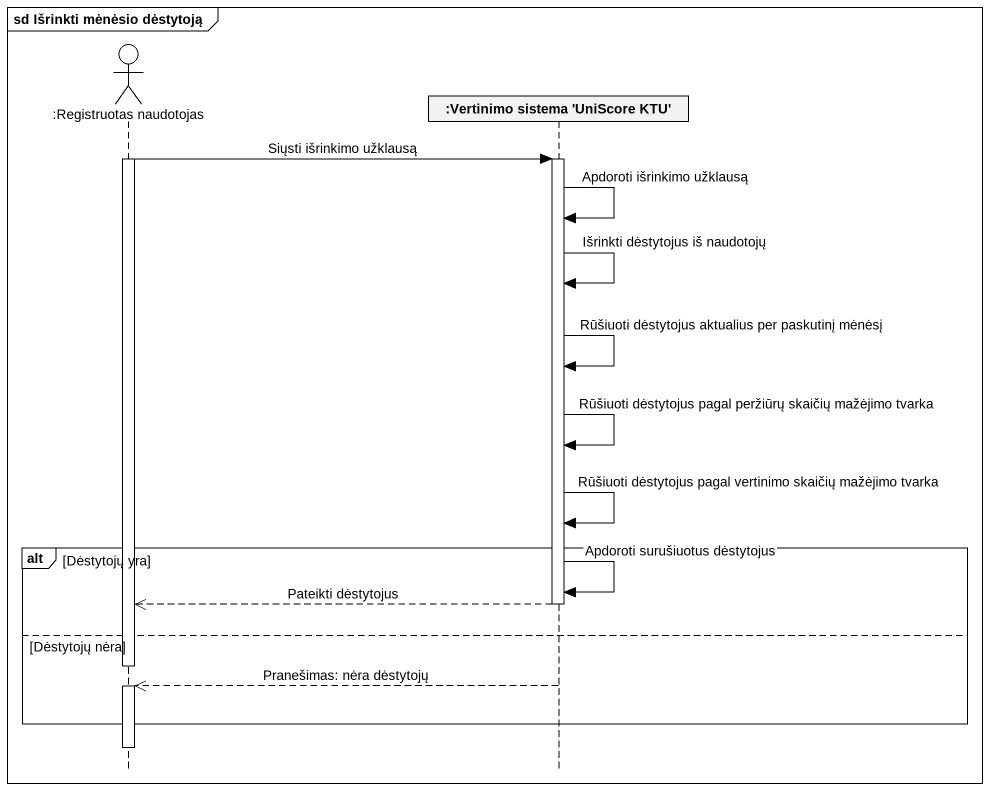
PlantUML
@startuml
mainframe sd Išrinkti mėnėsio dėstytoją
hide footbox
actor ":Registruotas naudotojas" as Registruotas_naudotojas
participant ":Vertinimo sistema 'UniScore KTU'" as Vertinimo_sistema_UniScore

activate Registruotas_naudotojas
Registruotas_naudotojas -> Vertinimo_sistema_UniScore : Siųsti išrinkimo užklausą
activate Vertinimo_sistema_UniScore
Vertinimo_sistema_UniScore -> Vertinimo_sistema_UniScore : Apdoroti išrinkimo užklausą
Vertinimo_sistema_UniScore -> Vertinimo_sistema_UniScore : Išrinkti dėstytojus iš naudotojų
Vertinimo_sistema_UniScore -> Vertinimo_sistema_UniScore : Rūšiuoti dėstytojus aktualius per paskutinį mėnėsį
Vertinimo_sistema_UniScore -> Vertinimo_sistema_UniScore : Rūšiuoti dėstytojus pagal peržiūrų skaičių mažėjimo tvarka
Vertinimo_sistema_UniScore -> Vertinimo_sistema_UniScore : Rūšiuoti dėstytojus pagal vertinimo skaičių mažėjimo tvarka
alt Dėstytojų yra
  Vertinimo_sistema_UniScore -> Vertinimo_sistema_UniScore : Apdoroti surušiuotus dėstytojus
  Vertinimo_sistema_UniScore -->> Registruotas_naudotojas : Pateikti dėstytojus
  deactivate Vertinimo_sistema_UniScore
else Dėstytojų nėra
  deactivate Registruotas_naudotojas
  Vertinimo_sistema_UniScore -->> Registruotas_naudotojas : Pranešimas: nėra dėstytojų
  activate Registruotas_naudotojas
end
deactivate Registruotas_naudotojas
@enduml
